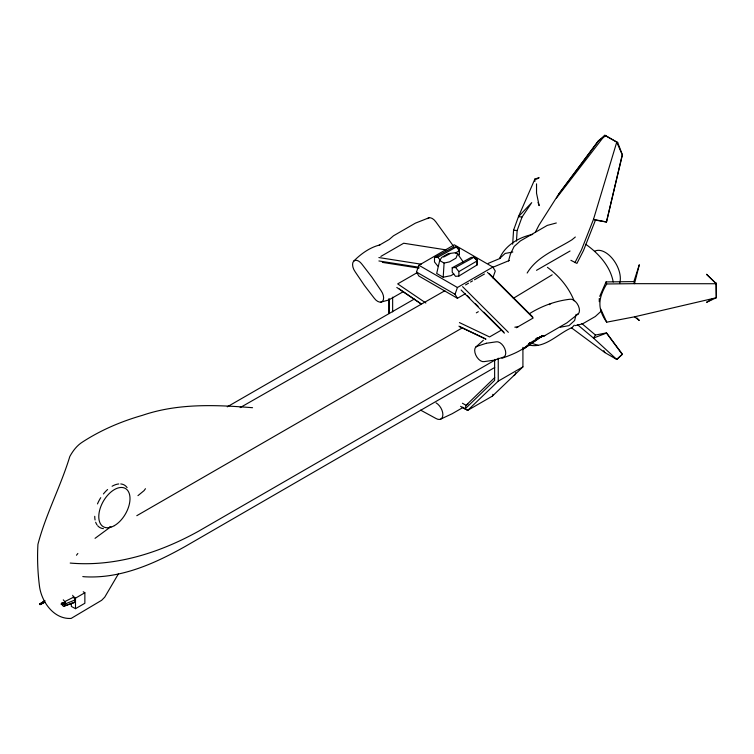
<?xml version="1.0" encoding="UTF-8"?>
<svg xmlns="http://www.w3.org/2000/svg" width="754" height="754" viewBox="0 0 754 754"><rect width="100%" height="100%" fill="white"/><g stroke="black" fill="none" stroke-linecap="round" stroke-linejoin="round"><path stroke-width="1.13" d="M452.221 267.745L452.221 272.194L455.557 276.35L458.894 276.049L477.103 264.927L477.15 259.433L474.106 257.189L471.099 257.453L452.221 267.745L455.557 267.444L474.106 257.189L477.103 260.922L477.103 264.927M534.925 181.356L534.925 179.018L539.129 177.661L536.528 179.179M536.528 183.853L536.528 193.194L539.129 205.616L538.073 202.468M459.44 249.197L459.393 254.701L459.44 249.197L456.387 246.954L453.38 247.227L434.502 257.519L434.502 261.968L437.838 266.115M453.833 273.956L450.883 275.662L443.201 277.227L444.087 263.071L439.676 260.535L441.759 257.387L448.187 253.683L455.52 252.694L457.65 253.928L463.456 262.288M512.663 244.23L513.559 230.206L518.46 216.671L534.925 179.018M516.462 241.092L517.14 230.564L522.041 217.039L531.721 202.637L518.46 216.671L522.041 217.039M61.3 604.35L61.413 603.304L65.051 602.606L65.249 603.106L61.3 604.35L64.938 603.652L61.819 604.359M63.327 603.926L62.328 605.528L64.005 606.225L65.23 605.575L65.523 603.813L64.778 601.617L63.279 599.835M64.005 606.225L74.665 602.38L75.07 599.967L72.676 595.311M439.676 260.535L436.689 273.466L443.201 277.227M576.094 314.352L574.642 320.478L569.044 325.615L560.307 327.217M556.499 198.01L604.859 135.277L617.696 142.515L622.408 154.853L606.47 222.015L622.257 154.796L616.753 142.148L604.859 135.277L598.271 140.941L558.526 194.362L538.95 225.22L535.415 232.138M508.516 260.969L510.383 254.192L514.115 246.483L520.326 240.96L547.263 225.408L556.32 222.986M460.562 406.331L467.706 410.355L492.39 396.104L492.918 394.323M633.869 281.6L639.307 264.748L634.5 283.664L606.697 283.975C598.242 297.962 597.017 308.49 606.697 322.184L634.5 316.821L716.3 297.745L716.3 283.73L706.583 274.343L716.3 283.73L634.5 283.664L633.869 281.6L606.065 281.911L599.722 296.35M465.529 293.617L457.433 298.292L418.885 276.039L416.481 272.034L418.894 265.257L454.313 244.805L492.862 267.057L495.274 271.054L492.862 277.84M457.433 298.292L455.03 294.286L457.433 287.51L492.862 267.057M606.47 222.015L595.453 220.13L583.483 250.573L576.914 263.4L570.891 260.3M457.65 253.928L455.944 258.16L449.525 261.874L444.087 263.071M574.944 262.637L581.513 249.8L593.483 219.367L616.753 142.148L617.696 142.515M118.425 573.841L104.74 597.149L101.677 600.278L71.14 618.421C53.902 619.505 41.536 601.843 39.491 586.31C37.709 572.38 37.134 558.337 37.936 544.322C45.796 514.256 60.744 486.33 69.811 456.509C72.921 450.826 77.012 445.416 82.591 441.967C101.045 429.997 121.29 421.382 142.412 415.341C178.001 403.154 215.644 404.823 252.552 407.707M606.47 332.91L595.453 335.03L593.483 338.075L616.753 359.441L622.257 354.408L606.47 332.91L622.408 354.182L616.753 359.441L604.859 352.58L571.381 327.754M145.447 488.705L144.08 490.618L137.963 495.632M527.159 273.042C537.112 256.351 556.377 249.565 572.041 239.725L575.33 237.02M76.465 555.227L77.86 553.483M109.83 526.792L108.303 528.582L95.042 538.337M574.284 325.172L572.041 327.613C558.196 333.23 544.831 349.281 528.554 344.908M353.664 261.204A8.53 4.92 60 0 1 362.061 264.343L371.911 277.142L381.062 290.676A8.53 4.92 60 0 1 382.542 301.223A8.53 4.92 60 0 1 374.144 298.084L364.305 285.295L355.143 271.76A8.53 4.92 60 0 1 353.664 261.204C360.742 253.975 370.007 247.303 379.884 244.956M475.633 347.236L483.371 340.261M494.718 377.584L466.047 405.322L465.067 408.932L494.624 380.355L494.624 359.432M522.918 347.368L522.918 366.887L498.243 381.138L467.706 410.355L462.4 407.292M492.39 396.104L522.918 366.887M601.56 310.78L595.34 316.492L582.578 323.852L575.236 325.624M578.525 313.636L566.999 322.797L545.085 335.455L539.751 337.321L528.526 343.796L530.354 342.646C523.05 350.478 511.928 354.691 501.947 358.282M605.801 135.654L598.412 140.998L558.526 194.362M522.899 349.281L542.069 335.794L522.729 349.281M522.531 349.611L542.446 335.982M44.986 602.107L40.085 604.614L39.736 604.011L44.363 601.023M39.736 604.011L44.986 600.665M552.192 274.805L513.323 298.339M494.699 367.49L185.239 546.433C154.551 563.653 120.894 578.799 84.863 576.791L82.799 576.584M455.341 253.071L459.393 250.696L456.387 246.954L437.838 257.218L434.502 257.519M458.894 276.049L458.894 271.6L477.103 260.922L477.15 259.433L475.133 258.773M712.247 299.008L706.583 302.288L716.3 297.745L716.017 282.807M378.904 245.427L389.196 239.489L393.475 235.804L415.397 223.146L429.092 217.746M380.855 256.417L403.692 243.231L446.057 249.885M417.546 272.43L397.688 283.89L425.869 303.014M403.55 291.515L388.621 300.035L380.845 302.128M227.256 406.83L414.2 299.102M465.557 284.918L468.536 283.202M470.524 282.053L472.513 280.912M474.492 279.762L484.426 274.032M570.052 251.007L536.518 270.318M476.321 312.844L478.309 311.704M462.673 327.679L136.804 515.689M529.393 313.692C541.636 306.058 555.623 300.884 569.977 299.253A8.53 4.92 60 0 1 578.375 305.813A8.53 4.92 60 0 1 576.895 314.654M501.476 330.063L489.563 336.944L459.44 322.589M516.32 327.745L533.201 317.999L487.404 272.307M40.085 604.614L44.571 602.276M71.347 603.219L71.347 606.433L75.494 608.676L75.494 598.158L84.863 592.748L83.242 591.749M495.444 359.809L198.764 531.099C159.744 552.786 115.249 567.008 70.197 563.059M75.494 608.676L84.863 603.266L84.863 592.748M468.017 404.182L466.047 405.322L462.419 403.23M463.201 407.367L452.174 413.729L440.883 419.026M240.158 407.603L444.832 290.752M443.625 257.029L450.355 253.495M64.778 601.617L74.052 596.951M493.191 267.161L509.355 260.469M488.206 263.372L500.043 258.424M65.523 603.813L75.07 599.967M606.32 333.136L593.483 338.075L577.413 324.625M536.019 338.612L545.085 335.455L536.198 338.48M65.23 605.575L74.665 602.38M61.413 603.304L65.051 602.606M61.611 604.482L64.938 603.652M532.692 234.447C519.261 236.982 504.878 245.502 499.572 258.565L505.18 253.429L512.824 252.024M514.812 327.179L518.121 326.774M513.559 230.206L517.14 230.564M378.876 257.557L421.232 264.211M378.904 260.959L418.97 267.255M382.353 262.373L418.988 268.132M606.32 221.959L593.483 219.367L595.453 220.13M531.853 343.334L538.054 345.294M458.922 326.162L485.925 339.027M459.752 326.765L485.717 339.13M418.894 265.257L457.433 287.51M416.481 272.034L455.03 294.286M73.835 597.187L75.494 598.158M420.628 410.138L436.085 418.545A9.595 5.542 60 0 0 442.871 414.634A9.595 5.542 60 0 0 436.085 402.881M399.328 289.036L420.704 303.542M396.793 287.453L421.09 303.937M585.783 244.305C598.535 253.335 610.325 266.209 613.219 281.987M547.432 267.34C559.119 275.889 568.742 287.34 574.133 300.855M634.5 316.821L639.307 320.441L636.979 317.999M581.843 323.541L595.453 335.03M489.355 273.693L532.654 316.887M462.579 286.643L508.375 332.326M467.226 295.54L469.723 298.037M475.548 303.853L478.045 306.341M483.88 312.156L503.861 332.09M461.109 290.007L504.407 333.202M455.557 267.444L458.894 271.6M437.838 257.218L440.515 260.535M453.484 246.172L435.793 221.78A8.53 4.92 60 0 0 427.395 218.641M40.085 603.803L40.443 604.416M603.765 350.582L604.859 352.58M600.731 309.046L606.697 322.184M606.065 281.911L606.697 283.975M599.27 298.461L599.27 301.704M498.243 358.178L498.243 381.138M392.646 297.161L392.646 311.864M389.121 299.772L389.121 313.551M389.036 298.461L389.036 313.579M515.708 372.551A8.53 4.92 60 0 1 513.992 375.577M110.989 526.914A24.533 14.166 -60 0 1 108.736 527.875M103.421 528.639A24.533 14.166 -60 0 1 97.737 525.821M97.068 524.972A24.533 14.166 -60 0 1 95.673 522.23M95.07 519.987A24.533 14.166 -60 0 1 94.75 516.301M97.483 503.917A24.533 14.166 -60 0 1 100.753 497.678M103.421 493.945A24.533 14.166 -60 0 1 107.605 489.534M112.092 486.255A24.533 14.166 -60 0 1 118.764 483.945M120.763 483.936A24.533 14.166 -60 0 1 127.115 487.602M594.576 251.318A21.348 12.328 60 0 1 613.049 259.376A21.348 12.328 60 0 1 619.665 283.287M549.355 304.673A8.53 4.92 60 0 1 550.986 303.645M486.415 343.249L477.263 346.218A8.53 4.92 60 0 0 475.774 355.059A8.53 4.92 60 0 0 484.172 361.618L494.021 360.186L503.172 357.226A8.53 4.92 60 0 0 504.652 348.376A8.53 4.92 60 0 0 496.255 341.826L486.415 343.249M114.391 525.642A22.073 12.743 -60 0 0 127.916 490.797A22.073 12.743 -60 0 0 100.876 506.405A22.073 12.743 -60 0 0 114.391 525.642"/></g></svg>
